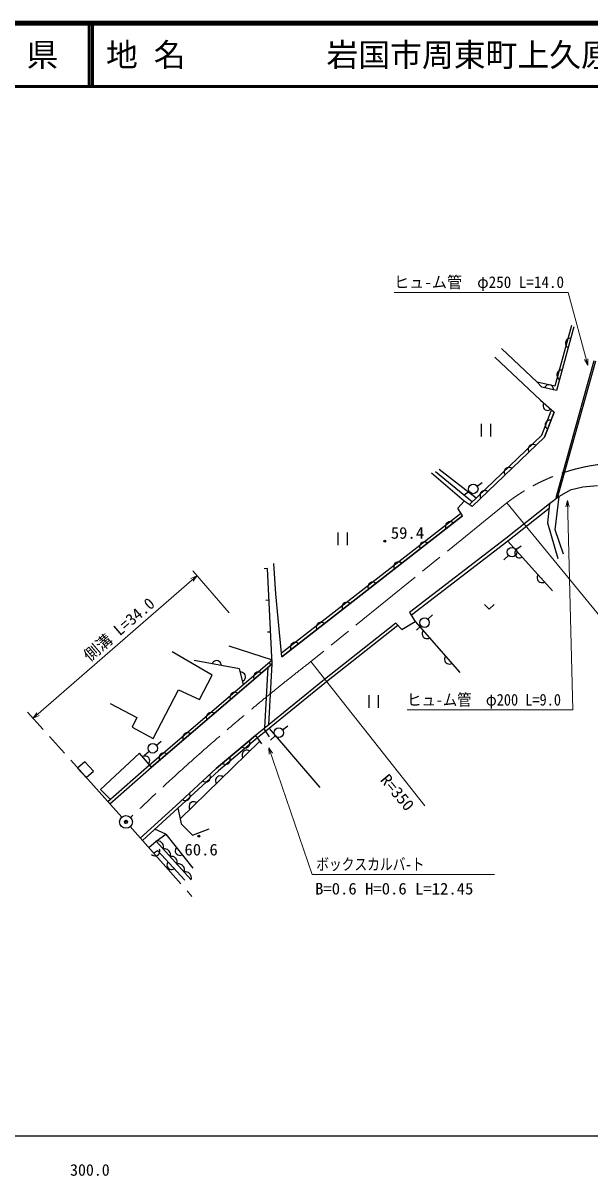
# Model space of a CAD drawing. Units: millimetres, scale not verified. Extents: x 40000 to 680000, y 20000 to 380000.
# Drawn here: x 357347 to 446418, y 198715 to 380000 of the extents above; entities that cross this region are included whole.
import ezdxf
from ezdxf.enums import TextEntityAlignment as Align

# ---------------------------------------------------------------- set-up
doc = ezdxf.new("R2010")
doc.units = ezdxf.units.MM
doc.header["$LTSCALE"] = 1000
doc.header["$PDMODE"] = 32
doc.header["$PDSIZE"] = 500
doc.linetypes.add('CHAIN', pattern=[18.5, 12, -1.5, 3.5, -1.5])
for name, color, linetype, lineweight in [('M-BGD', 7, 'Continuous', 25), ('M-BMK', 2, 'CHAIN', 13), ('M-BMK-SRVR', 3, 'Continuous', 25), ('M-STR-HTXT', 7, 'Continuous', 13), ('M-TTL', 2, 'Continuous', 140), ('M-TTL-BAND', 7, 'Continuous', 25), ('M-TTL-LINE', 7, 'Continuous', 50)]:
    doc.layers.add(name, color=color, linetype=linetype, lineweight=lineweight)
doc.layers.add('M-OTRS', color=6, linetype='Continuous')
doc.layers.add('M-TTL-TXT', color=7, linetype='Continuous')
doc.styles.add('ＭＳ ゴシック', font='')
doc.styles.get('ＭＳ ゴシック').set_extended_font_data('MS Gothic')

msp = doc.modelspace()

# ---------------------------------------------------------------- linework, layer by layer
at = {"layer": 'M-BGD'}
for p, q in [((443522, 332419), (440894, 322905)), ((443898, 332210), (441144, 322196)), ((442634, 329989), (442570, 329758)), ((442739, 330147), (442634, 329989)), ((442866, 330268), (442739, 330147)), ((443050, 330373), (442866, 330268)), ((443219, 330420), (443050, 330373)), ((443408, 330430), (443219, 330420)), ((438140, 323531), (432548, 328830)), ((442570, 329758), (442580, 329568)), ((442580, 329568), (442627, 329400)), ((442627, 329400), (442732, 329216)), ((442732, 329216), (442853, 329089)), ((442853, 329089), (443011, 328983)), ((438640, 320694), (431476, 327454)), ((441104, 305407), (447085, 326963)), ((441345, 305340), (447326, 326896)), ((441257, 324982), (441193, 324751)), ((441193, 324751), (441203, 324561)), ((441203, 324561), (441250, 324393)), ((441362, 325140), (441257, 324982)), ((441489, 325261), (441362, 325140)), ((441673, 325365), (441489, 325261)), ((441842, 325412), (441673, 325365)), ((442031, 325423), (441842, 325412)), ((440894, 322905), (438140, 323531)), ((438140, 323531), (438849, 322738)), ((441144, 322196), (438849, 322738)), ((439366, 322801), (439267, 322640)), ((439489, 322926), (439366, 322801)), ((439669, 323038), (439489, 322926)), ((439836, 323091), (439669, 323038)), ((440025, 323108), (439836, 323091)), ((440258, 323053), (440025, 323108)), ((440420, 322953), (440258, 323053)), ((440545, 322831), (440420, 322953)), ((440656, 322650), (440545, 322831)), ((441250, 324393), (441355, 324208)), ((441355, 324208), (441476, 324082)), ((441476, 324082), (441634, 323976)), ((440709, 322483), (440656, 322650)), ((440726, 322295), (440709, 322483)), ((438640, 320694), (440810, 318816)), ((439086, 320070), (439056, 319898)), ((439056, 319898), (439071, 319686)), ((439071, 319686), (439126, 319520)), ((439158, 320246), (439086, 320070)), ((439126, 319520), (439222, 319357)), ((439222, 319357), (439404, 319200)), ((439404, 319200), (439579, 319127)), ((439579, 319127), (439752, 319097)), ((439752, 319097), (439963, 319113)), ((439963, 319113), (440129, 319167)), ((440129, 319167), (440292, 319264)), ((438841, 315179), (440345, 318999)), ((440810, 318816), (439266, 314894)), ((439266, 314894), (440810, 318816)), ((439618, 317343), (439496, 317197)), ((439756, 317449), (439618, 317343)), ((439951, 317534), (439756, 317449)), ((440124, 317563), (439951, 317534)), ((440313, 317553), (440124, 317563)), ((429325, 316981), (429325, 314981)), ((430845, 314981), (430845, 316981)), ((439408, 316974), (439398, 316784)), ((439398, 316784), (439427, 316612)), ((439496, 317197), (439408, 316974)), ((439427, 316612), (439511, 316417)), ((439511, 316417), (439618, 316279)), ((439618, 316279), (439764, 316157)), ((427571, 304359), (438841, 315179)), ((439266, 314894), (427917, 303999)), ((427917, 303999), (439266, 314894)), ((437196, 313697), (437025, 313615)), ((437367, 313736), (437196, 313697)), ((437579, 313731), (437367, 313736)), ((437748, 313686), (437579, 313731)), ((437916, 313597), (437748, 313686)), ((436718, 313113), (436713, 312900)), ((436713, 312900), (436752, 312730)), ((436764, 313281), (436718, 313113)), ((436752, 312730), (436834, 312558)), ((436852, 313449), (436764, 313281)), ((437025, 313615), (436852, 313449)), ((433413, 310065), (433242, 309984)), ((433584, 310104), (433413, 310065)), ((433796, 310100), (433584, 310104)), ((433965, 310054), (433796, 310100)), ((434133, 309966), (433965, 310054)), ((426663, 304829), (421530, 309210)), ((422156, 309461), (427964, 304737)), ((428538, 305288), (422740, 309794)), ((432935, 309481), (432930, 309269)), ((432930, 309269), (432969, 309098)), ((432980, 309650), (432935, 309481)), ((432969, 309098), (433051, 308927)), ((433069, 309818), (432980, 309650)), ((433242, 309984), (433069, 309818)), ((428692, 307183), (429507, 307763)), ((429630, 306433), (429459, 306352)), ((429801, 306472), (429630, 306433)), ((430013, 306468), (429801, 306472)), ((430182, 306422), (430013, 306468)), ((430349, 306334), (430182, 306422)), ((443332, 306558), (441599, 305535)), ((445292, 307002), (443332, 306558)), ((447584, 307224), (445292, 307002)), ((425661, 303702), (426663, 304829)), ((427465, 306321), (426643, 305751)), ((427917, 303999), (426663, 304829)), ((429151, 305849), (429147, 305637)), ((429147, 305637), (429186, 305467)), ((429197, 306018), (429151, 305849)), ((429186, 305467), (429267, 305295)), ((429286, 306186), (429197, 306018)), ((429459, 306352), (429286, 306186)), ((441599, 305535), (440088, 304377)), ((440966, 300305), (441599, 305535)), ((397943, 280953), (426107, 302891)), ((426415, 302497), (425661, 303702)), ((440088, 304377), (433214, 298937)), ((440007, 303675), (433521, 298543)), ((440088, 304377), (439743, 301402)), ((426415, 302497), (397997, 280361)), ((397997, 280361), (426415, 302497)), ((423735, 301018), (423709, 300807)), ((423798, 301181), (423735, 301018)), ((423903, 301339), (423798, 301181)), ((424092, 301486), (423903, 301339)), ((424271, 301549), (424092, 301486)), ((424445, 301571), (424271, 301549)), ((424655, 301544), (424445, 301571)), ((424819, 301481), (424655, 301544)), ((424977, 301376), (424819, 301481)), ((439743, 301402), (441388, 295793)), ((406813, 299890), (406813, 297890)), ((408333, 297890), (408333, 299890)), ((423709, 300807), (423730, 300633)), ((423730, 300633), (423793, 300455)), ((442274, 296467), (440966, 300305)), ((433214, 298937), (418073, 287297)), ((433521, 298543), (418378, 286900)), ((419675, 297855), (419649, 297645)), ((419649, 297645), (419670, 297471)), ((419670, 297471), (419733, 297292)), ((419738, 298019), (419675, 297855)), ((419843, 298177), (419738, 298019)), ((420033, 298324), (419843, 298177)), ((420212, 298387), (420033, 298324)), ((420385, 298408), (420212, 298387)), ((420596, 298382), (420385, 298408)), ((420759, 298319), (420596, 298382)), ((420917, 298214), (420759, 298319)), ((433521, 298543), (440544, 290732)), ((434787, 297239), (435602, 297819)), ((433633, 296288), (432909, 295598)), ((434630, 296815), (434619, 296604)), ((434619, 296604), (434653, 296432)), ((434682, 296983), (434630, 296815)), ((434653, 296432), (434728, 296258)), ((434776, 297148), (434682, 296983)), ((434728, 296258), (434889, 296079)), ((434889, 296079), (435054, 295986)), ((435054, 295986), (435221, 295934)), ((435221, 295934), (435433, 295923)), ((435433, 295923), (435604, 295957)), ((435604, 295957), (435778, 296032)), ((395736, 294229), (395237, 294203)), ((396510, 279238), (395736, 294229)), ((397055, 290265), (396744, 295026)), ((415615, 294693), (415589, 294483)), ((415589, 294483), (415610, 294309)), ((415610, 294309), (415674, 294130)), ((415678, 294856), (415615, 294693)), ((415784, 295014), (415678, 294856)), ((415973, 295162), (415784, 295014)), ((416152, 295225), (415973, 295162)), ((416325, 295246), (416152, 295225)), ((416536, 295220), (416325, 295246)), ((416699, 295157), (416536, 295220)), ((416857, 295052), (416699, 295157)), ((411913, 292000), (411724, 291852)), ((412092, 292063), (411913, 292000)), ((412266, 292084), (412092, 292063)), ((412476, 292058), (412266, 292084)), ((412639, 291995), (412476, 292058)), ((412797, 291890), (412639, 291995)), ((438142, 292910), (438131, 292698)), ((438131, 292698), (438164, 292526)), ((438193, 293077), (438142, 292910)), ((438164, 292526), (438240, 292352)), ((438287, 293242), (438193, 293077)), ((438240, 292352), (438400, 292174)), ((438400, 292174), (438565, 292080)), ((438565, 292080), (438733, 292029)), ((438733, 292029), (438944, 292018)), ((438944, 292018), (439116, 292051)), ((439116, 292051), (439290, 292127)), ((397456, 286348), (397055, 290265)), ((411556, 291531), (411530, 291321)), ((411530, 291321), (411551, 291147)), ((411551, 291147), (411614, 290968)), ((411619, 291694), (411556, 291531)), ((411724, 291852), (411619, 291694)), ((395994, 289232), (395495, 289206)), ((407496, 288369), (407470, 288158)), ((407559, 288532), (407496, 288369)), ((407664, 288690), (407559, 288532)), ((407854, 288838), (407664, 288690)), ((408032, 288901), (407854, 288838)), ((408206, 288922), (408032, 288901)), ((408417, 288896), (408206, 288922)), ((408580, 288833), (408417, 288896)), ((408738, 288728), (408580, 288833)), ((429857, 288558), (430607, 287838)), ((430607, 287838), (431357, 288558)), ((407470, 288158), (407491, 287985)), ((407491, 287985), (407554, 287806)), ((418073, 287297), (418954, 285889)), ((420970, 286241), (421691, 286934)), ((397997, 280361), (397456, 286348)), ((403436, 285207), (403410, 284996)), ((403410, 284996), (403431, 284823)), ((403431, 284823), (403495, 284644)), ((403499, 285370), (403436, 285207)), ((403604, 285528), (403499, 285370)), ((403794, 285675), (403604, 285528)), ((403973, 285739), (403794, 285675)), ((404146, 285760), (403973, 285739)), ((404357, 285734), (404146, 285760)), ((404520, 285671), (404357, 285734)), ((404678, 285565), (404520, 285671)), ((415922, 285652), (404704, 276791)), ((416232, 285260), (405016, 276401)), ((415922, 285652), (416845, 284624)), ((416845, 284624), (418954, 285889)), ((418954, 285889), (425997, 277876)), ((419881, 285210), (419149, 284529)), ((396252, 284235), (395753, 284209)), ((420071, 284119), (420057, 283907)), ((420057, 283907), (420089, 283735)), ((420124, 284285), (420071, 284119)), ((420089, 283735), (420162, 283560)), ((420220, 284449), (420124, 284285)), ((420162, 283560), (420321, 283380)), ((420321, 283380), (420485, 283284)), ((420485, 283284), (420651, 283231)), ((420651, 283231), (420863, 283217)), ((420863, 283217), (421035, 283249)), ((421035, 283249), (421210, 283323)), ((387075, 277460), (380791, 281152)), ((389702, 282053), (396477, 279869)), ((399377, 282045), (399350, 281834)), ((399350, 281834), (399372, 281660)), ((399372, 281660), (399435, 281482)), ((399440, 282208), (399377, 282045)), ((399545, 282366), (399440, 282208)), ((399734, 282513), (399545, 282366)), ((399913, 282576), (399734, 282513)), ((400087, 282598), (399913, 282576)), ((400297, 282571), (400087, 282598)), ((400460, 282508), (400297, 282571)), ((400618, 282403), (400460, 282508)), ((377198, 263354), (396477, 279869)), ((377526, 262977), (396510, 279238)), ((391335, 278467), (384235, 279745)), ((387137, 279406), (387047, 279239)), ((387253, 279538), (387137, 279406)), ((387427, 279659), (387253, 279538)), ((387590, 279721), (387427, 279659)), ((387778, 279748), (387590, 279721)), ((388014, 279705), (387778, 279748)), ((388181, 279614), (388014, 279705)), ((388313, 279499), (388181, 279614)), ((388434, 279325), (388313, 279499)), ((388496, 279161), (388434, 279325)), ((395954, 269671), (396510, 279238)), ((396510, 279238), (396010, 279212)), ((423592, 280112), (423579, 279900)), ((423579, 279900), (423610, 279728)), ((423646, 280279), (423592, 280112)), ((423610, 279728), (423684, 279554)), ((423741, 280443), (423646, 280279)), ((423684, 279554), (423842, 279373)), ((423842, 279373), (424006, 279278)), ((424006, 279278), (424173, 279224)), ((424173, 279224), (424385, 279211)), ((424385, 279211), (424557, 279242)), ((424557, 279242), (424731, 279316)), ((396091, 278880), (377526, 262977)), ((385087, 273626), (387075, 277460)), ((388523, 278974), (388496, 279161)), ((391974, 276011), (391335, 278467)), ((391655, 277953), (391465, 277965)), ((391822, 277903), (391655, 277953)), ((392005, 277796), (391822, 277903)), ((392130, 277673), (392005, 277796)), ((392234, 277514), (392130, 277673)), ((392294, 277282), (392234, 277514)), ((393636, 277527), (393581, 277361)), ((393734, 277690), (393636, 277527)), ((393916, 277846), (393734, 277690)), ((394092, 277918), (393916, 277846)), ((394264, 277947), (394092, 277918)), ((394476, 277931), (394264, 277947)), ((394642, 277875), (394476, 277931)), ((394804, 277777), (394642, 277875)), ((395323, 269157), (395877, 278696)), ((391843, 276514), (392002, 276617)), ((392002, 276617), (392125, 276742)), ((392125, 276742), (392232, 276925)), ((392232, 276925), (392282, 277093)), ((392282, 277093), (392294, 277282)), ((393581, 277361), (393564, 277150)), ((393564, 277150), (393594, 276977)), ((393594, 276977), (393665, 276802)), ((404704, 276791), (395168, 269031)), ((405016, 276401), (395483, 268643)), ((377774, 267520), (381785, 275153)), ((381785, 275153), (385087, 273626)), ((389868, 274181), (389851, 273969)), ((389851, 273969), (389880, 273797)), ((389923, 274347), (389868, 274181)), ((389880, 273797), (389952, 273621)), ((390021, 274509), (389923, 274347)), ((390203, 274665), (390021, 274509)), ((390379, 274737), (390203, 274665)), ((390551, 274766), (390379, 274737)), ((390763, 274750), (390551, 274766)), ((390929, 274694), (390763, 274750)), ((391091, 274597), (390929, 274694)), ((411680, 274335), (411680, 272335)), ((413200, 272335), (413200, 274335)), ((371029, 272987), (375218, 270822)), ((375218, 270822), (374473, 269295)), ((386154, 271000), (386138, 270789)), ((386138, 270789), (386167, 270616)), ((386210, 271166), (386154, 271000)), ((386167, 270616), (386239, 270440)), ((386307, 271329), (386210, 271166)), ((386490, 271485), (386307, 271329)), ((386665, 271556), (386490, 271485)), ((386838, 271586), (386665, 271556)), ((387049, 271569), (386838, 271586)), ((387215, 271514), (387049, 271569)), ((387378, 271416), (387215, 271514)), ((374473, 269295), (377774, 267520)), ((382777, 268304), (382594, 268148)), ((382952, 268376), (382777, 268304)), ((383125, 268405), (382952, 268376)), ((383336, 268389), (383125, 268405)), ((383502, 268333), (383336, 268389)), ((383665, 268235), (383502, 268333)), ((395168, 269031), (393860, 267977)), ((395481, 268641), (394174, 267587)), ((395168, 269031), (396011, 267780)), ((396028, 269086), (403982, 259809)), ((398128, 268865), (398926, 269468)), ((378300, 266449), (379061, 267098)), ((394493, 267021), (382009, 254875)), ((382441, 267819), (382425, 267608)), ((382425, 267608), (382454, 267435)), ((382497, 267985), (382441, 267819)), ((382454, 267435), (382526, 267260)), ((382594, 268148), (382497, 267985)), ((387703, 262789), (393860, 267977)), ((393860, 267977), (387703, 262789)), ((394182, 267594), (388033, 262414)), ((392964, 266987), (392894, 267163)), ((392917, 266437), (392974, 266602)), ((392992, 266814), (392964, 266987)), ((392974, 266602), (392992, 266814)), ((393860, 267977), (394788, 266642)), ((396975, 267907), (396237, 267233)), ((375644, 265177), (369525, 259457)), ((377526, 262977), (375644, 265177)), ((376273, 264718), (376098, 264647)), ((376446, 264748), (376273, 264718)), ((377162, 265472), (376405, 264818)), ((376657, 264731), (376446, 264748)), ((376823, 264675), (376657, 264731)), ((378783, 264805), (378728, 264639)), ((378881, 264967), (378783, 264805)), ((379063, 265123), (378881, 264967)), ((379239, 265195), (379063, 265123)), ((379412, 265224), (379239, 265195)), ((379623, 265208), (379412, 265224)), ((379789, 265152), (379623, 265208)), ((379952, 265055), (379789, 265152)), ((391747, 266196), (391909, 266097)), ((391755, 265027), (391752, 264815)), ((391752, 264815), (391792, 264645)), ((391800, 265196), (391755, 265027)), ((391887, 265365), (391800, 265196)), ((392059, 265532), (391887, 265365)), ((391909, 266097), (392074, 266041)), ((392230, 265615), (392059, 265532)), ((392074, 266041), (392286, 266023)), ((392400, 265655), (392230, 265615)), ((392286, 266023), (392459, 266050)), ((392612, 265652), (392400, 265655)), ((392459, 266050), (392635, 266121)), ((392781, 265607), (392612, 265652)), ((392635, 266121), (392818, 266275)), ((392950, 265520), (392781, 265607)), ((392818, 266275), (392917, 266437)), ((367034, 263854), (365925, 262859)), ((368392, 262339), (367034, 263854)), ((370654, 257590), (377198, 263354)), ((370985, 257214), (377526, 262977)), ((376986, 264578), (376823, 264675)), ((377142, 264395), (376986, 264578)), ((377072, 263507), (377170, 263669)), ((377213, 264219), (377142, 264395)), ((377170, 263669), (377226, 263835)), ((377242, 264047), (377213, 264219)), ((377226, 263835), (377242, 264047)), ((378728, 264639), (378712, 264427)), ((378712, 264427), (378741, 264255)), ((378741, 264255), (378813, 264079)), ((388668, 263603), (388830, 263504)), ((388830, 263504), (388996, 263447)), ((388996, 263447), (389207, 263429)), ((389207, 263429), (389380, 263457)), ((389380, 263457), (389556, 263527)), ((389556, 263527), (389740, 263681)), ((389740, 263681), (389839, 263843)), ((389886, 264393), (389816, 264569)), ((389839, 263843), (389895, 264009)), ((389913, 264220), (389886, 264393)), ((389895, 264009), (389913, 264220)), ((391792, 264645), (391875, 264474)), ((365925, 262859), (367283, 261344)), ((367283, 261344), (368392, 262339)), ((381334, 256927), (387703, 262789)), ((387703, 262789), (381334, 256927)), ((388033, 262414), (381672, 256558)), ((386625, 260941), (386717, 261107)), ((386740, 261658), (386662, 261831)), ((386717, 261107), (386767, 261275)), ((386775, 261487), (386740, 261658)), ((386767, 261275), (386775, 261487)), ((387638, 261148), (387594, 260978)), ((387726, 261316), (387638, 261148)), ((387898, 261483), (387726, 261316)), ((388068, 261566), (387898, 261483)), ((388239, 261606), (388068, 261566)), ((388451, 261603), (388239, 261606)), ((388620, 261558), (388451, 261603)), ((388789, 261471), (388620, 261558)), ((369525, 259457), (371047, 257935)), ((385559, 260816), (385725, 260724)), ((385725, 260724), (385893, 260674)), ((385893, 260674), (386105, 260666)), ((386105, 260666), (386276, 260701)), ((386276, 260701), (386449, 260779)), ((386449, 260779), (386625, 260941)), ((387594, 260978), (387591, 260766)), ((387591, 260766), (387631, 260596)), ((387631, 260596), (387713, 260425)), ((382375, 257884), (382541, 257793)), ((382541, 257793), (382708, 257743)), ((382708, 257743), (382920, 257734)), ((382920, 257734), (383092, 257770)), ((383092, 257770), (383265, 257848)), ((383265, 257848), (383441, 258010)), ((383441, 258010), (383533, 258176)), ((383556, 258727), (383478, 258900)), ((383533, 258176), (383583, 258344)), ((383591, 258556), (383556, 258727)), ((383736, 257435), (383564, 257267)), ((383583, 258344), (383591, 258556)), ((383907, 257517), (383736, 257435)), ((384078, 257557), (383907, 257517)), ((384290, 257554), (384078, 257557)), ((384459, 257510), (384290, 257554)), ((384627, 257422), (384459, 257510)), ((381334, 256927), (375771, 251842)), ((381672, 256558), (376108, 251472)), ((381672, 256558), (382009, 254875)), ((383432, 256930), (383430, 256718)), ((383430, 256718), (383470, 256547)), ((383477, 257099), (383432, 256930)), ((383470, 256547), (383552, 256376)), ((383564, 257267), (383477, 257099)), ((382009, 254875), (382178, 254074)), ((382178, 254074), (383991, 252302)), ((379774, 252471), (378039, 253237)), ((378256, 251332), (379774, 252471)), ((379774, 252471), (384034, 247115)), ((383991, 252302), (386606, 253315)), ((377098, 250341), (378256, 251332)), ((378417, 251408), (378222, 251369)), ((383738, 245301), (378256, 251332)), ((378561, 251401), (378417, 251408)), ((378728, 251369), (378561, 251401)), ((378941, 251287), (378728, 251369)), ((379103, 251159), (378941, 251287)), ((379240, 251008), (379103, 251159)), ((379352, 250834), (379240, 251008)), ((379414, 250614), (379352, 250834)), ((379366, 250111), (379423, 250301)), ((379430, 250445), (379414, 250614)), ((379423, 250301), (379430, 250445)), ((381333, 250221), (381272, 250057)), ((381437, 250380), (381333, 250221)), ((377536, 249277), (377686, 249160)), ((377686, 249160), (377844, 249086)), ((377844, 249086), (378052, 249044)), ((377852, 249488), (378466, 249898)), ((378052, 249044), (378227, 249053)), ((378227, 249053), (378410, 249103)), ((378410, 249103), (378609, 249236)), ((378466, 249898), (382768, 245217)), ((378609, 249236), (378725, 249386)), ((378725, 249386), (378800, 249544)), ((378833, 249927), (378783, 250110)), ((378800, 249544), (378842, 249752)), ((378842, 249752), (378833, 249927)), ((379549, 250148), (379366, 250111)), ((379685, 250141), (379549, 250148)), ((379842, 250111), (379685, 250141)), ((380042, 250034), (379842, 250111)), ((380195, 249913), (380042, 250034)), ((380324, 249771), (380195, 249913)), ((380429, 249607), (380324, 249771)), ((380487, 249401), (380429, 249607)), ((380442, 248927), (380496, 249106)), ((380625, 248964), (380442, 248927)), ((380502, 249241), (380487, 249401)), ((380496, 249106), (380502, 249241)), ((380761, 248957), (380625, 248964)), ((380918, 248927), (380761, 248957)), ((381118, 248850), (380918, 248927)), ((381271, 248729), (381118, 248850)), ((381272, 250057), (381248, 249846)), ((381248, 249846), (381271, 249673)), ((381271, 249673), (381336, 249495)), ((381400, 248587), (381271, 248729)), ((381336, 249495), (381485, 249307)), ((381506, 248423), (381400, 248587)), ((381485, 249307), (381644, 249203)), ((381564, 248217), (381506, 248423)), ((381644, 249203), (381808, 249142)), ((381808, 249142), (382019, 249118)), ((382019, 249118), (382192, 249141)), ((382192, 249141), (382371, 249206)), ((379968, 247776), (379959, 247564)), ((379959, 247564), (379995, 247393)), ((380018, 247944), (379968, 247776)), ((379995, 247393), (380072, 247220)), ((380110, 248110), (380018, 247944)), ((380072, 247220), (380235, 247043)), ((380235, 247043), (380401, 246951)), ((380401, 246951), (380568, 246902)), ((380568, 246902), (380780, 246893)), ((380780, 246893), (380952, 246928)), ((380952, 246928), (381125, 247006)), ((381518, 247743), (381572, 247922)), ((381713, 247782), (381518, 247743)), ((381579, 248058), (381564, 248217)), ((381572, 247922), (381579, 248058)), ((381857, 247775), (381713, 247782)), ((382024, 247743), (381857, 247775)), ((382237, 247661), (382024, 247743)), ((382399, 247533), (382237, 247661)), ((382536, 247382), (382399, 247533)), ((382648, 247208), (382536, 247382)), ((382710, 246989), (382648, 247208)), ((382662, 246485), (382719, 246675)), ((382726, 246819), (382710, 246989)), ((382719, 246675), (382726, 246819)), ((382845, 246522), (382662, 246485)), ((382981, 246515), (382845, 246522)), ((383138, 246485), (382981, 246515)), ((383338, 246408), (383138, 246485)), ((383491, 246287), (383338, 246408)), ((383620, 246145), (383491, 246287)), ((383725, 245982), (383620, 246145)), ((383784, 245775), (383725, 245982)), ((383738, 245301), (383792, 245480)), ((383799, 245616), (383784, 245775)), ((383792, 245480), (383799, 245616))]:
    msp.add_line(p, q, dxfattribs=at)
for centre, radius in [((428081, 306748), 750), ((414173, 298542), 150), ((414173, 298542), 90), ((414173, 298542), 30), ((434176, 296805), 750), ((420430, 285720), 750), ((397529, 268413), 750), ((377730, 265962), 750), ((384967, 252131), 150), ((384967, 252131), 90), ((384967, 252131), 30)]:
    msp.add_circle(centre, radius, dxfattribs=at)
at = {"layer": 'M-BMK'}
for p, q in [((433343, 304533), (402584, 279610)), ((372851, 255132), (358039, 271655)), ((374181, 253639), (383884, 242669))]:
    msp.add_line(p, q, dxfattribs=at)
for centre, radius, start, end in [((451754, 280847), 30000, 86.03029, 127.85739), ((617099, 3054), 350000, 127.79953, 133.93878)]:
    msp.add_arc(centre, radius, start, end, dxfattribs=at)
at = {"layer": 'M-BMK-SRVR'}
for radius in [1000, 40]:
    msp.add_circle((373519, 254388), radius, dxfattribs=at)
at = {"layer": 'M-OTRS'}
msp.add_point((373519, 254388), dxfattribs=at)
at = {"layer": 'M-STR-HTXT'}
for p, q in [((442993, 337647), (415643, 337647)), ((446098, 326186), (442993, 337647)), ((446098, 326186), (445566, 327078)), ((446106, 327224), (446098, 326186)), ((442619, 303927), (442874, 304934)), ((442874, 304934), (443179, 303941)), ((442874, 304934), (443710, 271982)), ((451394, 282534), (433343, 304533)), ((384004, 293844), (389746, 287248)), ((358917, 270676), (384661, 293089)), ((383723, 292644), (384661, 293089)), ((384661, 293089), (384091, 292222)), ((402584, 279610), (420485, 256915)), ((443710, 271982), (417693, 271982)), ((358917, 270676), (359487, 271544)), ((359855, 271121), (358917, 270676)), ((396003, 265015), (395945, 266052)), ((395945, 266052), (396533, 265196)), ((395945, 266052), (402751, 246113)), ((402751, 246113), (431405, 246113))]:
    msp.add_line(p, q, dxfattribs=at)
at = {"layer": 'M-TTL'}
msp.add_line((680000, 380000), (40000, 380000), dxfattribs=at)
at = {"layer": 'M-TTL-BAND'}
msp.add_line((40000, 205000), (579000, 205000), dxfattribs=at)
at = {"layer": 'M-TTL-LINE'}
for p, q in [((367750, 380000), (367750, 370000)), ((368250, 380000), (368250, 370000)), ((40000, 370000), (680000, 370000))]:
    msp.add_line(p, q, dxfattribs=at)

# ---------------------------------------------------------------- texts
at = {"layer": 'M-BGD', "style": 'ＭＳ ゴシック', "width": 1.05}
for s, p in [('59.4', (415129, 298364)), ('60.6', (382707, 248558))]:
    msp.add_text(s, height=1833, dxfattribs=at).set_placement(p, align=Align.BOTTOM_LEFT)
at = {"layer": 'M-STR-HTXT', "style": 'ＭＳ ゴシック'}
for s, width, p in [('ヒュ-ム管\u3000φ250 L=14.0', 0.95, (415643, 337796)), ('ヒュ-ム管\u3000φ200 L=9.0', 0.9, (417693, 272130)), ('ボックスカルバ-ト', 0.8, (403417, 246262)), ('B=0.6 H=0.6 L=12.45', 1.05, (403228, 242419))]:
    msp.add_text(s, height=1833, dxfattribs=dict(at, width=width)).set_placement(p, align=Align.BOTTOM_LEFT)
msp.add_text('側溝 L=34.0', height=1833, rotation=40.6, dxfattribs=at).set_placement((368153, 279066), align=Align.BOTTOM_LEFT)
at = {"layer": 'M-STR-HTXT', "style": 'ＭＳ ゴシック', "width": 1.05}
msp.add_text('R=350', height=1833, rotation=309.8, dxfattribs=at).set_placement((412947, 260593), align=Align.BOTTOM_LEFT)
at = {"layer": 'M-TTL-BAND', "style": 'ＭＳ ゴシック'}
msp.add_text('300.0', height=1833, dxfattribs=at).set_placement((367844, 198195), align=Align.BOTTOM_CENTER)
at = {"layer": 'M-TTL-TXT', "style": 'ＭＳ ゴシック'}
msp.add_text('山\u3000口\u3000県', height=3666, dxfattribs=at).set_placement((350375, 375000), align=Align.MIDDLE_CENTER)
for s, p in [('地 名', (370380, 375000)), ('岩国市周東町上久原神幡', (405024, 375000))]:
    msp.add_text(s, height=3666, dxfattribs=at).set_placement(p, align=Align.MIDDLE_LEFT)

doc.saveas('drawing.dxf')
